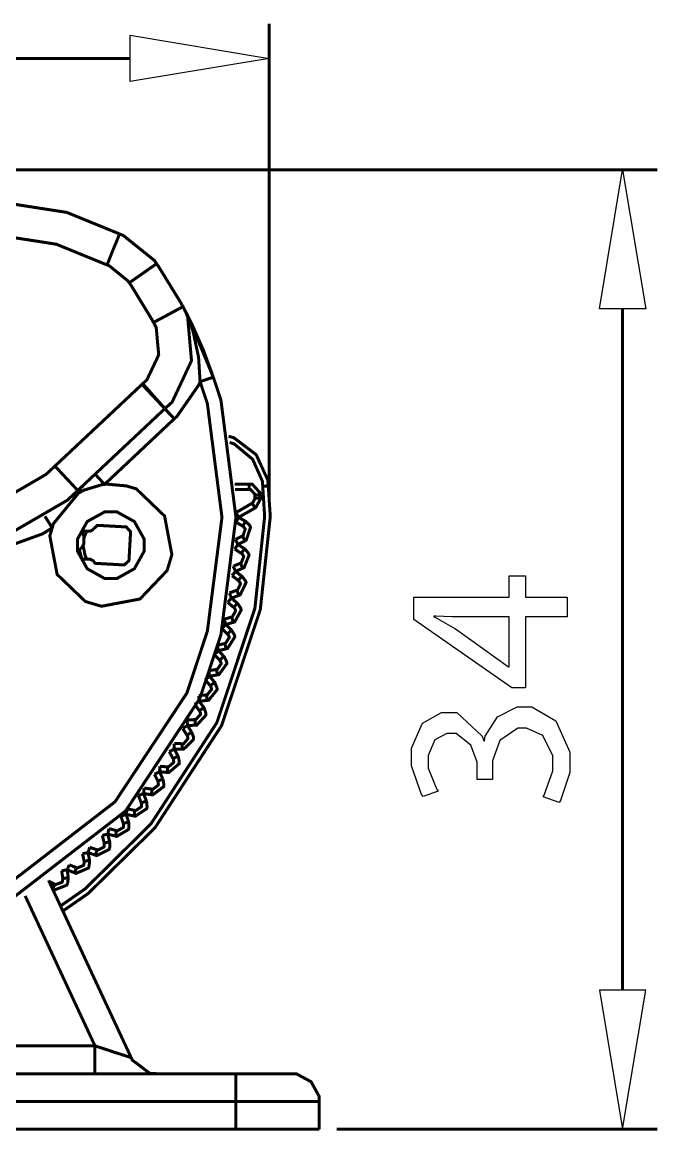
# Model space of a CAD drawing. Extents: x 0.54 to 10.46, y 0.74 to 7.76.
# Drawn here: x 9.456 to 9.75, y 4.577 to 5.088 of the extents above; entities that cross this region are included whole.
import ezdxf

# ---------------------------------------------------------------- set-up
doc = ezdxf.new("R2010")
doc.units = 0
doc.layers.get('0').update_dxf_attribs({"linetype": 'CONTINUOUS'})

msp = doc.modelspace()

# ---------------------------------------------------------------- linework, layer by layer
at = {"color": 9, "const_width": 0.00139}
for points in [[(9.56993, 4.86746), (9.56993, 5.08708)], [(9.19293, 5.07107), (9.50581, 5.07107)], [(9.35736, 5.01975), (9.74903, 5.01975)], [(9.73301, 4.95562), (9.73301, 4.64144)], [(9.60107, 4.57731), (9.74903, 4.57731)]]:
    msp.add_lwpolyline(points, dxfattribs=at)
at = {"color": 9}
for points in [[(9.50581, 5.08176), (9.56993, 5.07107), (9.50581, 5.06039), (9.50581, 5.08176)], [(9.72233, 4.95562), (9.73301, 5.01975), (9.74371, 4.95562), (9.72233, 4.95562)], [(9.70742, 4.81364), (9.68815, 4.81364), (9.68815, 4.78082), (9.68186, 4.78082), (9.63672, 4.81233), (9.63672, 4.82269), (9.68067, 4.82269), (9.68067, 4.83257), (9.68815, 4.83257), (9.68815, 4.82269), (9.70742, 4.82269), (9.70742, 4.81364)], [(9.68067, 4.81364), (9.65707, 4.81364), (9.65424, 4.81364), (9.64686, 4.81392), (9.64594, 4.81396), (9.64594, 4.81364), (9.64697, 4.8131), (9.6556, 4.80826), (9.65642, 4.80778), (9.68039, 4.79047), (9.68067, 4.79047), (9.68067, 4.81364)], [(9.6964, 4.73063), (9.69683, 4.73133), (9.70085, 4.74257), (9.70085, 4.74625), (9.70085, 4.74946), (9.69618, 4.75896), (9.68864, 4.76232), (9.68718, 4.76226), (9.68468, 4.76226), (9.67632, 4.75657), (9.67301, 4.74713), (9.67301, 4.74397), (9.67301, 4.73867), (9.66585, 4.73867), (9.66585, 4.74397), (9.66585, 4.74664), (9.66297, 4.7545), (9.65614, 4.75976), (9.65386, 4.75976), (9.65196, 4.75976), (9.64643, 4.75689), (9.64324, 4.74972), (9.64324, 4.74735), (9.64324, 4.74382), (9.64735, 4.734), (9.64789, 4.73324), (9.64094, 4.73074), (9.64025, 4.73167), (9.63553, 4.74485), (9.63553, 4.74918), (9.63553, 4.75304), (9.64068, 4.76454), (9.64942, 4.76942), (9.65235, 4.76942), (9.65647, 4.76942), (9.66818, 4.75857), (9.669, 4.7564), (9.66922, 4.7564), (9.66965, 4.75857), (9.67524, 4.76753), (9.68435, 4.77214), (9.68739, 4.77214), (9.69108, 4.77214), (9.70221, 4.76563), (9.70861, 4.75119), (9.70861, 4.74636), (9.70861, 4.74181), (9.70432, 4.72885), (9.70378, 4.72797), (9.6964, 4.73063)], [(9.72233, 4.64144), (9.73301, 4.57731), (9.74371, 4.64144), (9.72233, 4.64144)]]:
    msp.add_lwpolyline(points, close=True, dxfattribs=at)
at = {"color": 9, "const_width": 0.00139}
for points in [[(9.56993, 5.07107), (9.56993, 5.07107)], [(9.56993, 4.85943), (9.56993, 4.85943)], [(9.59304, 4.57731), (9.59304, 4.57731)], [(9.73301, 4.57731), (9.73301, 4.57731)]]:
    msp.add_lwpolyline(points, close=True, dxfattribs=at)
at = {"color": 0, "const_width": 0.00139}
for points in [[(9.50087, 4.99013), (9.47657, 5.00006), (9.34933, 5.01981), (9.22211, 5.00006), (9.19786, 4.99013)], [(9.49507, 4.97586), (9.47168, 4.9854), (9.34933, 5.00439), (9.227, 4.9854), (9.20367, 4.97586)], [(9.49507, 4.97586), (9.49621, 4.97863), (9.49826, 4.98378), (9.49918, 4.98594), (9.49989, 4.98768), (9.50087, 4.99013)], [(9.51796, 4.9764), (9.51688, 4.97797), (9.50261, 4.98942), (9.50087, 4.99013)], [(9.50532, 4.96761), (9.50467, 4.96853), (9.4961, 4.97547), (9.49507, 4.97586)], [(9.50532, 4.96761), (9.50782, 4.96935), (9.51019, 4.97097), (9.51237, 4.9725), (9.51426, 4.97385), (9.51585, 4.97493), (9.51704, 4.97575), (9.51774, 4.97624), (9.51796, 4.9764)], [(9.53011, 4.9566), (9.52919, 4.95833), (9.51904, 4.97483), (9.51796, 4.9764)], [(9.51654, 4.94933), (9.51568, 4.9509), (9.50635, 4.96619), (9.50532, 4.96767)], [(9.51654, 4.94933), (9.51921, 4.95074), (9.52175, 4.9521), (9.52408, 4.95335), (9.52615, 4.95449), (9.52783, 4.95535), (9.52908, 4.95606), (9.52983, 4.95643), (9.53011, 4.9566)], [(9.52181, 4.90961), (9.52513, 4.9126), (9.53407, 4.93169), (9.53222, 4.95269), (9.53011, 4.9566)], [(9.53011, 4.9566), (9.53011, 4.95654), (9.53033, 4.95622), (9.53039, 4.95617), (9.53043, 4.95606), (9.53108, 4.95464), (9.53119, 4.95449), (9.53153, 4.95383), (9.53424, 4.947), (9.53444, 4.94629), (9.53478, 4.94521), (9.53722, 4.93381), (9.53737, 4.93261), (9.53743, 4.93175), (9.53797, 4.92296), (9.53803, 4.92204)], [(9.53011, 4.9566), (9.53022, 4.95643), (9.53114, 4.95464), (9.53125, 4.95449), (9.53153, 4.95394), (9.53429, 4.94846), (9.53456, 4.94786), (9.535, 4.94689), (9.53956, 4.93658), (9.53999, 4.93544), (9.54031, 4.93457), (9.54378, 4.92507), (9.54417, 4.9241)], [(9.54411, 4.92404), (9.5331, 4.95079), (9.53049, 4.95594)], [(9.51156, 4.92111), (9.51351, 4.9229), (9.51893, 4.93435), (9.51779, 4.947), (9.51654, 4.94933)], [(9.15463, 4.92404), (9.14833, 4.90511), (9.14475, 4.84321), (9.16596, 4.76742), (9.21397, 4.70514), (9.26574, 4.67096), (9.28472, 4.66465), (9.30365, 4.65842), (9.36561, 4.65483), (9.44135, 4.67606), (9.50369, 4.72412), (9.53787, 4.77588), (9.54417, 4.79482), (9.54764, 4.80533), (9.55458, 4.85949), (9.54764, 4.91357), (9.54417, 4.92404)], [(9.16069, 4.92204), (9.15457, 4.90369), (9.15115, 4.84369), (9.17165, 4.77035), (9.21821, 4.71001), (9.26839, 4.67692), (9.28678, 4.67079), (9.30512, 4.66471), (9.36513, 4.66129), (9.43847, 4.68181), (9.49881, 4.72835), (9.53196, 4.77849), (9.53803, 4.79682), (9.54139, 4.80701), (9.54813, 4.85949), (9.54139, 4.91189), (9.53803, 4.92204)], [(9.5261, 4.90489), (9.5274, 4.90608), (9.53737, 4.92042), (9.53803, 4.92204)], [(9.54411, 4.92404), (9.54411, 4.92404), (9.54368, 4.92393), (9.54368, 4.92393), (9.54312, 4.92372), (9.54232, 4.9235), (9.54144, 4.92318), (9.54036, 4.92279), (9.53922, 4.92247), (9.53803, 4.92204)], [(9.47103, 4.88308), (9.51124, 4.92079)], [(9.51156, 4.92111), (9.5115, 4.92111), (9.51124, 4.92085), (9.51124, 4.92079)], [(9.51124, 4.92079), (9.51324, 4.91862), (9.51525, 4.9165), (9.51708, 4.91456), (9.51867, 4.91287), (9.51997, 4.91146), (9.52094, 4.91043), (9.52154, 4.90983)], [(9.51156, 4.92111), (9.51357, 4.91889), (9.51546, 4.91672), (9.51725, 4.91471), (9.51882, 4.91297), (9.52007, 4.91157), (9.52106, 4.91049), (9.5216, 4.90983)], [(9.52175, 4.90956), (9.48156, 4.87185)], [(9.52175, 4.90956), (9.52175, 4.90956), (9.52197, 4.90935), (9.52203, 4.90929), (9.52203, 4.90929), (9.52257, 4.90864), (9.52268, 4.90853), (9.52274, 4.90847), (9.52365, 4.9075), (9.52376, 4.90739), (9.52387, 4.90728), (9.52501, 4.90608), (9.52513, 4.90593), (9.52518, 4.90587), (9.52572, 4.90528), (9.52576, 4.90522), (9.52576, 4.90522), (9.52604, 4.90494), (9.5261, 4.90489)], [(9.52181, 4.90961), (9.52181, 4.90961), (9.52197, 4.9094), (9.52203, 4.90935), (9.52203, 4.90935), (9.52263, 4.90869), (9.52274, 4.90858), (9.52279, 4.90853), (9.52371, 4.9075), (9.52382, 4.90739), (9.52393, 4.90728), (9.52501, 4.90608), (9.52518, 4.90593), (9.52522, 4.90587), (9.52572, 4.90528), (9.52576, 4.90522), (9.52576, 4.90522), (9.52604, 4.90494), (9.5261, 4.90489)], [(9.5261, 4.90489), (9.49397, 4.87468)], [(9.5695, 4.87397), (9.56928, 4.87668), (9.56392, 4.88835), (9.55371, 4.89611), (9.55117, 4.89686)], [(9.41135, 4.85943), (9.41932, 4.85943), (9.44342, 4.86556), (9.46696, 4.87929), (9.47103, 4.88308)], [(9.47103, 4.88308), (9.4731, 4.88092), (9.4751, 4.87879), (9.47689, 4.87685), (9.47851, 4.87517), (9.47982, 4.87375), (9.48079, 4.87272), (9.48139, 4.87207)], [(9.48958, 4.87939), (9.48958, 4.87939), (9.4899, 4.87901), (9.4899, 4.87901), (9.49035, 4.87858), (9.49089, 4.87799), (9.49154, 4.87728), (9.49229, 4.87646), (9.49311, 4.8756), (9.49397, 4.87468)], [(9.41135, 4.84407), (9.42079, 4.84407), (9.44911, 4.85129), (9.47683, 4.8674), (9.48161, 4.87185)], [(9.46983, 4.85465), (9.46869, 4.85092), (9.47206, 4.83317), (9.48508, 4.82069), (9.48882, 4.81956), (9.49257, 4.81847), (9.51031, 4.82183), (9.52279, 4.8349), (9.52393, 4.8386), (9.52501, 4.84233), (9.52165, 4.86008), (9.50857, 4.87261), (9.50489, 4.87369), (9.50396, 4.87397), (9.49485, 4.87478), (9.49397, 4.87468)], [(9.48367, 4.87158), (9.48199, 4.87071), (9.47032, 4.8565), (9.46983, 4.85465)], [(9.47472, 4.67796), (9.48639, 4.68604), (9.51719, 4.71631), (9.54796, 4.76346), (9.56581, 4.81689), (9.57042, 4.85986), (9.5695, 4.87397)], [(9.48367, 4.87158), (9.48351, 4.87175), (9.48178, 4.87196), (9.48161, 4.87185)], [(9.49397, 4.87468), (9.49306, 4.87462), (9.48443, 4.87201), (9.48367, 4.87158)], [(9.48367, 4.87381), (9.48367, 4.87278)], [(9.56071, 4.87229), (9.55414, 4.87229)], [(9.56071, 4.87483), (9.56071, 4.87229)], [(9.56332, 4.86985), (9.56326, 4.87022), (9.56131, 4.87229), (9.56071, 4.87229)], [(9.56586, 4.86996), (9.56581, 4.87067), (9.56201, 4.87483), (9.56076, 4.87483)], [(9.5695, 4.87397), (9.56939, 4.87397), (9.56907, 4.87392), (9.56907, 4.87392), (9.56836, 4.87392), (9.56793, 4.87386), (9.56743, 4.87381), (9.56689, 4.87381)], [(9.55458, 4.86165), (9.56207, 4.866)], [(9.56207, 4.866), (9.56228, 4.86615), (9.56337, 4.86811), (9.56337, 4.86833)], [(9.56337, 4.86376), (9.5631, 4.86421), (9.56287, 4.86464), (9.56267, 4.86501), (9.56244, 4.86535), (9.56228, 4.86561), (9.56222, 4.86567), (9.56213, 4.866), (9.56213, 4.866)], [(9.56337, 4.86833), (9.56332, 4.86849), (9.56332, 4.86951), (9.56332, 4.86985)], [(9.56586, 4.86996), (9.56537, 4.86996), (9.56489, 4.8699), (9.56401, 4.8699), (9.56375, 4.86985), (9.56364, 4.86985), (9.56337, 4.86985), (9.56337, 4.86985)], [(9.56337, 4.86376), (9.56375, 4.86404), (9.56592, 4.868), (9.56592, 4.86843)], [(9.56592, 4.86843), (9.56543, 4.86843), (9.56494, 4.86838), (9.56381, 4.86838), (9.56369, 4.86838), (9.56342, 4.86833), (9.56342, 4.86833)], [(9.56592, 4.86843), (9.56592, 4.86882), (9.56586, 4.86968), (9.56586, 4.86996)], [(9.55583, 4.85943), (9.55539, 4.86029), (9.55512, 4.86068), (9.55496, 4.861), (9.55479, 4.86128), (9.55474, 4.86133), (9.55458, 4.86165), (9.55458, 4.86165)], [(9.56337, 4.86376), (9.55583, 4.85949)], [(9.46983, 4.85465), (9.46912, 4.85568), (9.46847, 4.85672), (9.46789, 4.85764), (9.46739, 4.85846), (9.46696, 4.85915), (9.46642, 4.85997)], [(9.48872, 4.83936), (9.48969, 4.83826), (9.50299, 4.83751), (9.50413, 4.83849), (9.50521, 4.83951), (9.50597, 4.85281), (9.50499, 4.85389), (9.50396, 4.85504), (9.49067, 4.85579), (9.48958, 4.85476), (9.48947, 4.85471), (9.48876, 4.854), (9.48872, 4.85389)], [(9.55583, 4.85943), (9.55561, 4.859), (9.55539, 4.85861), (9.55512, 4.85824), (9.55496, 4.85786), (9.55479, 4.85758), (9.55474, 4.85758), (9.55458, 4.85726), (9.55458, 4.85726)], [(9.55772, 4.85542), (9.55458, 4.85726)], [(9.55583, 4.85943), (9.55903, 4.85764)], [(9.55757, 4.85092), (9.55789, 4.85107), (9.55886, 4.85406), (9.55871, 4.85433), (9.55865, 4.85444), (9.55783, 4.85536), (9.55772, 4.85542)], [(9.55897, 4.85764), (9.55854, 4.85678), (9.55826, 4.85639), (9.55811, 4.85607), (9.55794, 4.85579), (9.55789, 4.85574), (9.55772, 4.85547), (9.55772, 4.85547)], [(9.55871, 4.84858), (9.55931, 4.8489), (9.56131, 4.85487), (9.56104, 4.85547), (9.56093, 4.85574), (9.55919, 4.85753), (9.55903, 4.85764)], [(9.41135, 4.83762), (9.42594, 4.83762), (9.46544, 4.85189), (9.46983, 4.85465)], [(9.48443, 4.85047), (9.48443, 4.85107), (9.48301, 4.85281), (9.48281, 4.85286)], [(9.48682, 4.85303), (9.48286, 4.85303)], [(9.48443, 4.84978), (9.48503, 4.85151), (9.48579, 4.85303)], [(9.48443, 4.85047), (9.48443, 4.84771)], [(9.48682, 4.85303), (9.48725, 4.85303), (9.48861, 4.85379), (9.48872, 4.85389)], [(9.55431, 4.84928), (9.55757, 4.85092)], [(9.55871, 4.84858), (9.55849, 4.84907), (9.55826, 4.8495), (9.55811, 4.84988), (9.55789, 4.85021), (9.55778, 4.85053), (9.55772, 4.85058), (9.55761, 4.85086), (9.55761, 4.85086)], [(9.48367, 4.84586), (9.48172, 4.84392)], [(9.48367, 4.84586), (9.48378, 4.84603), (9.48443, 4.84733), (9.48443, 4.84771)], [(9.48574, 4.84022), (9.48503, 4.84174), (9.48406, 4.84636)], [(9.55544, 4.847), (9.55518, 4.84657), (9.55496, 4.84619), (9.55469, 4.84581), (9.55447, 4.84549), (9.55431, 4.84521), (9.55425, 4.84517), (9.5541, 4.84489), (9.5541, 4.84489)], [(9.55544, 4.847), (9.55524, 4.84744), (9.55507, 4.84787), (9.55485, 4.84825), (9.55469, 4.84864), (9.55453, 4.8489), (9.55447, 4.84896), (9.55436, 4.84924), (9.55436, 4.84924)], [(9.55544, 4.847), (9.55854, 4.845)], [(9.55871, 4.84858), (9.5555, 4.847)], [(9.48286, 4.84022), (9.48682, 4.84022)], [(9.48872, 4.83936), (9.48861, 4.83951), (9.48725, 4.84022), (9.48682, 4.84022)], [(9.55707, 4.84283), (9.55404, 4.84483)], [(9.55669, 4.83832), (9.55701, 4.83849), (9.55817, 4.84136), (9.55806, 4.84169), (9.558, 4.84185), (9.55718, 4.84278), (9.55707, 4.84283)], [(9.55849, 4.845), (9.55821, 4.84457), (9.558, 4.84418), (9.55772, 4.84381), (9.55751, 4.84347), (9.55735, 4.84321), (9.55729, 4.84315), (9.55712, 4.84289), (9.55712, 4.84289)], [(9.55767, 4.83599), (9.55832, 4.83626), (9.56065, 4.84207), (9.56039, 4.84272), (9.56028, 4.84299), (9.55871, 4.84489), (9.55854, 4.845)], [(9.55333, 4.83692), (9.55669, 4.83832)], [(9.55436, 4.83458), (9.55414, 4.83501), (9.55382, 4.83589), (9.5535, 4.83653), (9.55344, 4.83658), (9.55339, 4.83686), (9.55339, 4.83686)], [(9.55767, 4.83599), (9.55436, 4.83458)], [(9.55767, 4.83599), (9.55751, 4.83643), (9.55729, 4.83692), (9.55697, 4.83768), (9.55686, 4.83794), (9.55681, 4.838), (9.55669, 4.83832), (9.55669, 4.83832)], [(9.55572, 4.83035), (9.55279, 4.83251)], [(9.55436, 4.83458), (9.55404, 4.83415), (9.55376, 4.83376), (9.5535, 4.83344), (9.55328, 4.83311), (9.55306, 4.83285), (9.553, 4.83285), (9.55285, 4.83257), (9.55285, 4.83257)], [(9.55436, 4.83458), (9.55724, 4.83236)], [(9.55501, 4.82585), (9.55533, 4.82601), (9.55669, 4.82883), (9.55658, 4.82915), (9.55653, 4.82926), (9.55578, 4.83029), (9.55572, 4.83035)], [(9.55724, 4.83236), (9.55697, 4.83197), (9.55664, 4.8316), (9.55638, 4.83122), (9.55615, 4.83094), (9.55599, 4.83068), (9.55593, 4.83068), (9.55578, 4.83035), (9.55578, 4.83035)], [(9.55588, 4.82346), (9.55653, 4.82374), (9.55925, 4.82937), (9.55903, 4.83003), (9.55892, 4.83029), (9.5574, 4.83225), (9.55724, 4.83236)], [(9.5516, 4.82465), (9.55501, 4.82585)], [(9.55588, 4.82346), (9.55572, 4.82394), (9.55539, 4.82482), (9.55518, 4.82547), (9.55512, 4.82553), (9.55501, 4.82579), (9.55501, 4.82579)], [(9.55246, 4.82221), (9.55214, 4.82183), (9.55181, 4.8215), (9.55154, 4.82113), (9.55126, 4.82086), (9.55111, 4.82058), (9.55106, 4.82058), (9.55083, 4.82032), (9.55083, 4.82032)], [(9.55354, 4.81793), (9.55083, 4.82026)], [(9.55246, 4.82221), (9.55231, 4.82269), (9.55197, 4.82357), (9.55186, 4.82394), (9.55176, 4.82422), (9.55171, 4.82433), (9.5516, 4.8246), (9.5516, 4.8246)], [(9.55588, 4.82346), (9.55246, 4.82221)], [(9.55246, 4.82221), (9.55524, 4.81988)], [(9.55333, 4.81104), (9.55399, 4.81125), (9.55701, 4.81674), (9.55686, 4.81739), (9.55675, 4.81765), (9.55539, 4.81972), (9.55524, 4.81988)], [(9.55524, 4.81988), (9.55458, 4.81912), (9.55431, 4.81879), (9.55404, 4.81853), (9.55388, 4.81825), (9.55382, 4.81825), (9.5536, 4.81799), (9.5536, 4.81799)], [(9.55263, 4.81353), (9.55296, 4.81364), (9.55442, 4.81635), (9.55436, 4.81668), (9.55431, 4.81685), (9.55365, 4.81787), (9.55354, 4.81793)], [(9.54986, 4.81006), (9.54953, 4.80968), (9.54915, 4.80935), (9.54889, 4.80903), (9.54861, 4.80875), (9.54856, 4.80871), (9.54824, 4.80832), (9.54824, 4.80832)], [(9.54915, 4.8125), (9.55263, 4.81353)], [(9.54986, 4.81006), (9.54969, 4.81054), (9.54949, 4.81142), (9.54937, 4.81179), (9.54926, 4.81207), (9.54921, 4.81218), (9.54915, 4.81244), (9.54915, 4.81244)], [(9.55333, 4.81104), (9.54986, 4.81006)], [(9.54986, 4.81006), (9.55246, 4.80751)], [(9.55333, 4.81104), (9.55317, 4.81153), (9.55306, 4.81201), (9.55285, 4.81278), (9.55274, 4.8131), (9.55268, 4.81315), (9.55263, 4.81347), (9.55263, 4.81347)], [(9.55067, 4.80567), (9.54807, 4.80817)], [(9.54949, 4.80132), (9.54981, 4.80143), (9.55149, 4.8041), (9.55143, 4.80442), (9.55137, 4.80458), (9.55078, 4.80561), (9.55072, 4.80567)], [(9.55003, 4.79883), (9.55067, 4.79899), (9.55404, 4.80431), (9.55393, 4.80496), (9.55388, 4.80524), (9.55263, 4.80735), (9.55246, 4.80751)], [(9.55246, 4.80751), (9.55214, 4.80718), (9.55181, 4.80681), (9.55122, 4.80621), (9.55117, 4.80615), (9.55083, 4.80583), (9.55083, 4.80583)], [(9.54596, 4.80051), (9.54949, 4.80132)], [(9.5465, 4.79801), (9.54628, 4.79899), (9.54622, 4.79943), (9.54611, 4.79981), (9.54606, 4.80013), (9.54601, 4.80018), (9.54596, 4.80046), (9.54596, 4.80046)], [(9.55003, 4.79883), (9.54981, 4.79981), (9.54975, 4.80018), (9.54964, 4.80057), (9.54958, 4.80089), (9.54953, 4.801), (9.54949, 4.80126), (9.54949, 4.80126)], [(9.5471, 4.79362), (9.5446, 4.79628)], [(9.5465, 4.79801), (9.54617, 4.79769), (9.54579, 4.79736), (9.54546, 4.79704), (9.54519, 4.79682), (9.54508, 4.79676), (9.54476, 4.79639), (9.54476, 4.79639)], [(9.54601, 4.78683), (9.54671, 4.78694), (9.5504, 4.79204), (9.55029, 4.79269), (9.55024, 4.79297), (9.54915, 4.79519), (9.54899, 4.79536)], [(9.55003, 4.79883), (9.5465, 4.79801)], [(9.5465, 4.79801), (9.54899, 4.79536)], [(9.54893, 4.79536), (9.54861, 4.79503), (9.54824, 4.79471), (9.54764, 4.79411), (9.54758, 4.79406), (9.54719, 4.79372), (9.54719, 4.79372)], [(9.54199, 4.78874), (9.54562, 4.78933)], [(9.54562, 4.78933), (9.54596, 4.78939), (9.54779, 4.79199), (9.54775, 4.79232), (9.54769, 4.79249), (9.54715, 4.79357), (9.5471, 4.79362)], [(9.54601, 4.78683), (9.54596, 4.78733), (9.54585, 4.78776), (9.54579, 4.78825), (9.54574, 4.78863), (9.54568, 4.7889), (9.54562, 4.78901), (9.54562, 4.78928), (9.54562, 4.78928)], [(9.54275, 4.78179), (9.54042, 4.78461)], [(9.54243, 4.78624), (9.54167, 4.7856), (9.54135, 4.78532), (9.54101, 4.7851), (9.54081, 4.78489), (9.54075, 4.78489), (9.54047, 4.78461), (9.54047, 4.78461)], [(9.54243, 4.78624), (9.54238, 4.78674), (9.54226, 4.78722), (9.54221, 4.78765), (9.54215, 4.78803), (9.5421, 4.78836), (9.54204, 4.78842), (9.54204, 4.78874), (9.54204, 4.78874)], [(9.54601, 4.78683), (9.54243, 4.78624)], [(9.54243, 4.78624), (9.54471, 4.78342)], [(9.54101, 4.77761), (9.54135, 4.77767), (9.54329, 4.78011), (9.54329, 4.78043), (9.54324, 4.7806), (9.54281, 4.78174), (9.54275, 4.78179)], [(9.54129, 4.77507), (9.54199, 4.77518), (9.5459, 4.78), (9.54585, 4.78071), (9.54579, 4.78097), (9.54486, 4.78326), (9.54471, 4.78342)], [(9.54471, 4.78342), (9.54432, 4.7831), (9.54394, 4.78282), (9.54362, 4.7825), (9.54329, 4.78228), (9.54308, 4.78207), (9.54303, 4.78207), (9.54275, 4.78185), (9.54275, 4.78185)], [(9.53765, 4.77468), (9.53728, 4.77442), (9.53683, 4.77414), (9.53651, 4.77387), (9.53618, 4.77365), (9.53592, 4.77344), (9.53586, 4.77344), (9.53564, 4.77322), (9.53564, 4.77322)], [(9.53765, 4.77468), (9.5376, 4.77522), (9.53749, 4.7761), (9.53749, 4.77653), (9.53743, 4.77686), (9.53743, 4.77696), (9.53737, 4.77718), (9.53737, 4.77718)], [(9.53743, 4.77729), (9.54101, 4.77761)], [(9.54129, 4.77507), (9.53765, 4.77468)], [(9.53765, 4.77468), (9.53976, 4.77175)], [(9.54129, 4.77507), (9.54118, 4.77604), (9.54113, 4.77647), (9.54107, 4.77686), (9.54107, 4.77718), (9.54101, 4.77729), (9.54101, 4.77756), (9.54101, 4.77756)], [(9.53771, 4.77029), (9.5356, 4.77322)], [(9.53575, 4.76622), (9.53608, 4.76628), (9.53819, 4.76856), (9.53819, 4.76888), (9.53819, 4.76926), (9.53776, 4.77018), (9.53771, 4.77024)], [(9.53586, 4.76361), (9.53651, 4.76367), (9.54075, 4.76828), (9.54075, 4.76899), (9.54069, 4.76926), (9.53987, 4.7716), (9.53976, 4.77175)], [(9.53976, 4.77175), (9.53863, 4.77094), (9.53831, 4.77072), (9.53808, 4.77051), (9.53803, 4.77051), (9.53776, 4.77029), (9.53776, 4.77029)], [(9.53222, 4.76351), (9.53136, 4.76297), (9.53097, 4.76275), (9.53065, 4.76253), (9.53039, 4.76237), (9.53033, 4.76237), (9.53011, 4.76215), (9.53011, 4.76215)], [(9.53212, 4.76606), (9.53575, 4.76622)], [(9.53222, 4.76351), (9.53217, 4.764), (9.53217, 4.76449), (9.53212, 4.76492), (9.53212, 4.76563), (9.53212, 4.76574), (9.53212, 4.766), (9.53212, 4.766)], [(9.53586, 4.76361), (9.53217, 4.76351)], [(9.53222, 4.76351), (9.53412, 4.76042)], [(9.53586, 4.76361), (9.53581, 4.76417), (9.53581, 4.76465), (9.53575, 4.76508), (9.53575, 4.76579), (9.53575, 4.7659), (9.53569, 4.76617), (9.53569, 4.76617)], [(9.52974, 4.75256), (9.53043, 4.75256), (9.53489, 4.75689), (9.53494, 4.7576), (9.53494, 4.75831), (9.53424, 4.76019), (9.53412, 4.76042)], [(9.52979, 4.7551), (9.53043, 4.7551), (9.53233, 4.75732), (9.53239, 4.75765), (9.53239, 4.75803), (9.53201, 4.75896), (9.53196, 4.75906)], [(9.53196, 4.75906), (9.53, 4.7621)], [(9.53412, 4.76042), (9.53375, 4.76014), (9.53331, 4.75993), (9.53293, 4.75965), (9.53261, 4.75944), (9.53233, 4.75928), (9.53228, 4.75928), (9.53201, 4.75906), (9.53201, 4.75906)], [(9.5261, 4.75265), (9.5261, 4.75444), (9.52615, 4.75478), (9.52615, 4.75515)], [(9.52615, 4.75521), (9.52979, 4.7551)], [(9.52974, 4.75256), (9.52974, 4.75467), (9.52974, 4.75478), (9.52979, 4.75504), (9.52979, 4.75504)], [(9.52289, 4.74186), (9.5236, 4.74181), (9.52838, 4.74588), (9.52843, 4.74658), (9.52843, 4.74685), (9.52794, 4.74924), (9.52783, 4.74946)], [(9.52311, 4.74442), (9.52344, 4.74442), (9.52582, 4.74642), (9.52587, 4.74675), (9.52587, 4.7469), (9.52567, 4.7481), (9.52561, 4.74821)], [(9.52556, 4.74821), (9.52382, 4.75142)], [(9.5261, 4.75265), (9.52567, 4.75239), (9.52522, 4.75217), (9.52447, 4.75174), (9.52419, 4.75163), (9.52414, 4.75163), (9.52387, 4.75142), (9.52387, 4.75142)], [(9.52783, 4.74946), (9.5274, 4.74924), (9.52696, 4.74897), (9.52658, 4.74875), (9.52593, 4.74843), (9.52587, 4.74843), (9.52561, 4.74826), (9.52561, 4.74826)], [(9.5261, 4.75265), (9.52783, 4.74946)], [(9.52974, 4.75256), (9.5261, 4.75261)], [(9.51932, 4.74214), (9.51938, 4.74268), (9.51938, 4.74311), (9.51942, 4.7436), (9.51947, 4.74397), (9.51947, 4.74431), (9.51947, 4.74442), (9.51953, 4.74468), (9.51953, 4.74468)], [(9.51947, 4.74468), (9.52311, 4.74442)], [(9.52289, 4.74186), (9.523, 4.74283), (9.52306, 4.74328), (9.52306, 4.74365), (9.52311, 4.74397), (9.52311, 4.74408), (9.52311, 4.74436), (9.52311, 4.74436)], [(9.51551, 4.73161), (9.51617, 4.7315), (9.52121, 4.73529), (9.52132, 4.73594), (9.52132, 4.73622), (9.52094, 4.73867), (9.52089, 4.73888)], [(9.5159, 4.73415), (9.51622, 4.7341), (9.51872, 4.736), (9.51878, 4.73633), (9.51878, 4.73649), (9.51861, 4.73768), (9.51856, 4.73779)], [(9.51856, 4.73779), (9.51699, 4.74104)], [(9.51932, 4.74214), (9.51888, 4.74197), (9.51736, 4.74121), (9.51731, 4.74121), (9.51704, 4.74104), (9.51704, 4.74104)], [(9.52089, 4.73888), (9.5204, 4.73867), (9.51997, 4.73844), (9.51921, 4.73812), (9.51893, 4.73796), (9.51888, 4.73796), (9.51861, 4.73779), (9.51861, 4.73779)], [(9.51932, 4.74214), (9.52083, 4.73888)], [(9.52289, 4.74186), (9.51932, 4.74214)], [(9.51187, 4.7321), (9.51199, 4.73258), (9.51204, 4.73307), (9.5121, 4.73351), (9.51215, 4.73389), (9.51221, 4.73421), (9.51221, 4.73432), (9.51226, 4.7346), (9.51226, 4.7346)], [(9.51226, 4.73465), (9.5159, 4.73415)], [(9.51551, 4.73161), (9.51563, 4.73258), (9.51574, 4.73301), (9.51579, 4.7334), (9.51579, 4.73372), (9.51579, 4.73378), (9.51585, 4.7341), (9.51585, 4.7341)], [(9.50749, 4.72179), (9.50814, 4.72168), (9.5134, 4.72515), (9.51357, 4.72581), (9.51357, 4.72607), (9.51335, 4.72851), (9.51329, 4.72874)], [(9.50797, 4.72433), (9.50831, 4.72428), (9.5109, 4.72597), (9.51101, 4.72629), (9.51101, 4.72646), (9.5109, 4.72771), (9.5109, 4.72781)], [(9.51187, 4.7321), (9.51101, 4.73178), (9.51058, 4.73156), (9.51025, 4.73144), (9.50993, 4.73128), (9.50988, 4.73128), (9.50956, 4.73118), (9.50956, 4.73118)], [(9.5109, 4.72781), (9.50956, 4.73118)], [(9.51329, 4.72874), (9.51281, 4.72857), (9.51237, 4.72835), (9.51193, 4.72819), (9.51161, 4.72808), (9.51129, 4.72792), (9.51124, 4.72792), (9.5109, 4.72781), (9.5109, 4.72781)], [(9.51187, 4.7321), (9.51329, 4.72874)], [(9.51551, 4.73161), (9.51187, 4.7321)], [(9.5039, 4.72254), (9.50347, 4.72239), (9.50299, 4.72222), (9.50256, 4.72206), (9.5019, 4.72185), (9.50185, 4.72185), (9.50151, 4.72174), (9.50151, 4.72174)], [(9.5039, 4.72254), (9.50401, 4.72304), (9.50424, 4.7239), (9.50429, 4.72428), (9.50435, 4.72461), (9.50435, 4.72467), (9.50444, 4.72499), (9.50444, 4.72499)], [(9.5039, 4.72254), (9.50504, 4.71907)], [(9.50749, 4.72179), (9.5039, 4.72254)], [(9.50444, 4.72504), (9.50797, 4.72433)], [(9.50749, 4.72179), (9.50771, 4.72276), (9.50776, 4.72319), (9.50782, 4.72358), (9.50792, 4.7239), (9.50792, 4.72396), (9.50797, 4.72428), (9.50797, 4.72428)], [(9.49886, 4.71251), (9.49951, 4.71235), (9.50493, 4.7155), (9.50515, 4.71615), (9.50521, 4.71642), (9.5051, 4.71886), (9.50504, 4.71907)], [(9.49957, 4.715), (9.49989, 4.71496), (9.50261, 4.71647), (9.50271, 4.71679), (9.50271, 4.71696), (9.50265, 4.71815), (9.50265, 4.71826)], [(9.50265, 4.71826), (9.50146, 4.72174)], [(9.50504, 4.71907), (9.50418, 4.71875), (9.50375, 4.71864), (9.50336, 4.71853), (9.50304, 4.71843), (9.50299, 4.71843), (9.50265, 4.71832), (9.50265, 4.71832)], [(9.49382, 4.70925), (9.49289, 4.71278)], [(9.49539, 4.71343), (9.4949, 4.71332), (9.49442, 4.71317), (9.49397, 4.71306), (9.4936, 4.713), (9.49333, 4.71289), (9.49328, 4.71289), (9.49294, 4.71278), (9.49294, 4.71278)], [(9.49539, 4.71343), (9.4955, 4.71392), (9.49567, 4.71442), (9.49571, 4.71485), (9.49582, 4.71522), (9.49593, 4.7155), (9.49593, 4.71556), (9.49604, 4.71588), (9.49604, 4.71588)], [(9.49539, 4.71343), (9.49631, 4.70996)], [(9.49886, 4.71251), (9.49539, 4.71343)], [(9.49604, 4.71593), (9.49957, 4.715)], [(9.49886, 4.71251), (9.49903, 4.713), (9.49924, 4.71386), (9.49935, 4.71425), (9.4994, 4.71457), (9.4994, 4.71463), (9.49957, 4.71496), (9.49957, 4.71496)], [(9.48633, 4.70492), (9.48643, 4.70535), (9.4866, 4.70583), (9.48676, 4.70622), (9.48687, 4.7066), (9.48699, 4.70692), (9.48699, 4.70697), (9.48708, 4.70731), (9.48708, 4.70731)], [(9.48708, 4.70731), (9.49056, 4.70617)], [(9.48975, 4.70372), (9.4904, 4.7035), (9.49599, 4.70632), (9.49625, 4.70697), (9.49631, 4.70725), (9.49636, 4.70975), (9.49631, 4.70996)], [(9.49056, 4.70617), (9.49089, 4.70606), (9.49365, 4.70747), (9.49376, 4.70779), (9.49376, 4.70796), (9.49382, 4.70915), (9.49382, 4.70925)], [(9.49631, 4.70996), (9.49582, 4.70979), (9.49496, 4.70958), (9.49457, 4.70947), (9.49425, 4.70936), (9.49419, 4.70936), (9.49388, 4.70931), (9.49388, 4.70931)], [(9.48454, 4.70085), (9.48378, 4.70437)], [(9.48633, 4.70492), (9.48579, 4.70481), (9.48492, 4.70458), (9.48454, 4.70454), (9.48421, 4.70449), (9.4841, 4.70449), (9.48383, 4.70437), (9.48383, 4.70437)], [(9.48633, 4.70492), (9.48703, 4.70133)], [(9.48975, 4.70372), (9.48633, 4.70492)], [(9.48975, 4.70372), (9.4899, 4.70421), (9.49001, 4.70469), (9.49018, 4.70508), (9.49029, 4.70546), (9.4904, 4.70578), (9.4904, 4.70583), (9.49056, 4.70617), (9.49056, 4.70617)], [(9.47672, 4.69689), (9.47575, 4.69678), (9.47532, 4.69672), (9.47493, 4.69667), (9.47461, 4.69661), (9.4745, 4.69661), (9.47424, 4.69656), (9.47424, 4.69656)], [(9.47672, 4.69689), (9.47689, 4.69738), (9.47721, 4.69824), (9.47754, 4.69889), (9.47754, 4.69894), (9.47765, 4.69922), (9.47765, 4.69922)], [(9.48008, 4.69558), (9.47672, 4.69694)], [(9.47672, 4.69689), (9.47721, 4.69331)], [(9.47771, 4.69928), (9.48101, 4.69792)], [(9.48008, 4.69558), (9.48074, 4.69532), (9.48649, 4.69775), (9.48676, 4.6984), (9.48682, 4.69868), (9.48708, 4.70111), (9.48703, 4.70133)], [(9.48008, 4.69558), (9.48042, 4.69646), (9.48062, 4.69689), (9.48074, 4.69721), (9.4809, 4.69754), (9.4809, 4.6976), (9.48101, 4.69792), (9.48101, 4.69792)], [(9.48107, 4.69792), (9.48139, 4.69781), (9.48421, 4.699), (9.48438, 4.69933), (9.48443, 4.69949), (9.48454, 4.70074), (9.48454, 4.70085)], [(9.48703, 4.70133), (9.48654, 4.70122), (9.48606, 4.70117), (9.48563, 4.70107), (9.48525, 4.70096), (9.48492, 4.7009), (9.48486, 4.7009), (9.48454, 4.70085), (9.48454, 4.70085)], [(9.4681, 4.69211), (9.50624, 4.61035)], [(9.47103, 4.69026), (9.47136, 4.69015), (9.47428, 4.69119), (9.47444, 4.69151), (9.4745, 4.69162), (9.47467, 4.69287), (9.47467, 4.69299)], [(9.47467, 4.69299), (9.47418, 4.69656)], [(9.47721, 4.69331), (9.47624, 4.69319), (9.47581, 4.69308), (9.47542, 4.69303), (9.4751, 4.69303), (9.47504, 4.69303), (9.47472, 4.69299), (9.47472, 4.69299)], [(9.46838, 4.69157), (9.47103, 4.69026)], [(9.20921, 4.61578), (9.48958, 4.61578)], [(9.48953, 4.60292), (9.48953, 4.61578)], [(9.48953, 4.61578), (9.49278, 4.61475), (9.49593, 4.61372), (9.49881, 4.61274), (9.50136, 4.61193), (9.50342, 4.61128), (9.50493, 4.61079), (9.50624, 4.61035)], [(9.50624, 4.61035), (9.50672, 4.60926), (9.51503, 4.60297), (9.51785, 4.60297)], [(9.14415, 4.60292), (9.55458, 4.60292)], [(9.55458, 4.60292), (9.58024, 4.60292)], [(9.55458, 4.59011), (9.55458, 4.60292)], [(9.59304, 4.59011), (9.59304, 4.59239), (9.58925, 4.59924), (9.58247, 4.60292), (9.58024, 4.60292)], [(9.55458, 4.59011), (9.14415, 4.59011)], [(9.59304, 4.59011), (9.55458, 4.59011)], [(9.55458, 4.57731), (9.55458, 4.59011)], [(9.59304, 4.59011), (9.59304, 4.57731)], [(9.55458, 4.57731), (9.14415, 4.57731)], [(9.59304, 4.57731), (9.55458, 4.57731)]]:
    msp.add_lwpolyline(points, dxfattribs=at)
at = {"color": 250, "const_width": 0.00139}
for points in [[(9.56694, 4.87381), (9.56679, 4.87614), (9.56228, 4.88624), (9.55382, 4.89328), (9.55165, 4.89404)], [(9.47364, 4.68028), (9.48508, 4.68826), (9.5154, 4.71821), (9.54574, 4.76476), (9.56332, 4.81749), (9.56782, 4.85986), (9.56694, 4.87381)], [(9.55399, 4.87483), (9.56071, 4.87483)], [(9.4834, 4.85254), (9.48361, 4.85303)], [(9.48361, 4.84022), (9.48329, 4.84099), (9.48232, 4.84451)], [(9.47006, 4.68788), (9.47071, 4.68761), (9.47651, 4.68989), (9.47683, 4.69054), (9.47689, 4.69075), (9.47721, 4.69308), (9.47721, 4.69331)], [(9.47, 4.68804), (9.47017, 4.68842), (9.47038, 4.68886), (9.47071, 4.68961), (9.47086, 4.68989), (9.47086, 4.68994), (9.47103, 4.69021), (9.47103, 4.69021)], [(9.48953, 4.61578), (9.45731, 4.68494)]]:
    msp.add_lwpolyline(points, dxfattribs=at)
at = {"color": 0, "const_width": 0.00139}
msp.add_lwpolyline([(9.48144, 4.84663), (9.48144, 4.84939), (9.48594, 4.85753), (9.49408, 4.86203), (9.49685, 4.86203), (9.49957, 4.86203), (9.50771, 4.85753), (9.51226, 4.84939), (9.51226, 4.84663), (9.51226, 4.84392), (9.50771, 4.83578), (9.49957, 4.83122), (9.49685, 4.83122), (9.49408, 4.83122), (9.48594, 4.83578), (9.48144, 4.84392), (9.48144, 4.84663)], close=True, dxfattribs=at)

doc.saveas('drawing.dxf')
